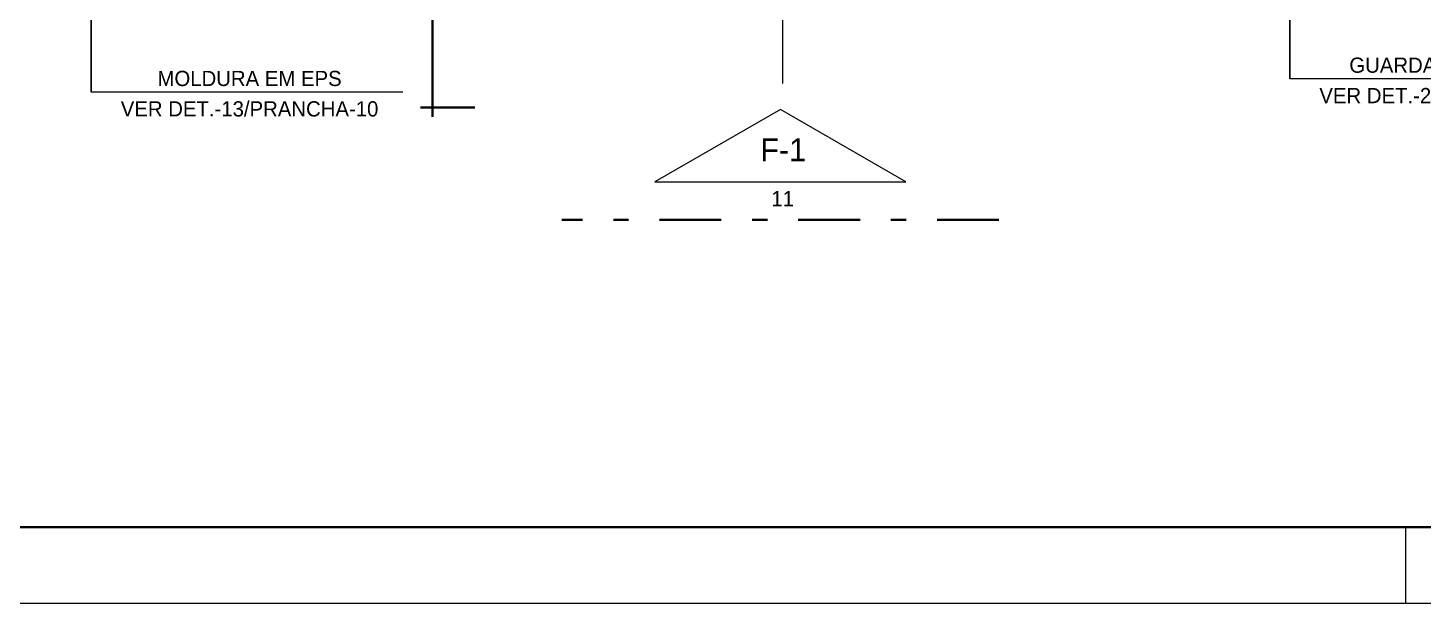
# Model space of a CAD drawing. Header units: metres. Extents: x 2.9 to 62.3, y 8 to 50.1.
# Drawn here: x 25.54 to 34.71, y 8.02 to 11.8 of the extents above; entities that cross this region are included whole.
import ezdxf
from ezdxf.enums import TextEntityAlignment as Align

# ---------------------------------------------------------------- set-up
doc = ezdxf.new("R2010")
doc.units = ezdxf.units.M
doc.header["$MEASUREMENT"] = 0
doc.linetypes.add('DGN Style 4', pattern=[1.626995, 0.812989, -0.406495, 0.001016, -0.406495])
doc.layers.get('Defpoints').update_dxf_attribs({"lineweight": 0})
for name, color, linetype, lineweight in [('Level 12', 7, 'Continuous', 0), ('Level 3', 7, 'Continuous', 0), ('Level 63', 7, 'Continuous', 0)]:
    doc.layers.add(name, color=color, linetype=linetype, lineweight=lineweight)
doc.styles.add('Style-INTL_ENGINEERING', font='INTL_ENGINEERING.shx')
doc.dimstyles.get("Standard").update_dxf_attribs({"dimtxt": 0.18, "dimasz": 0.18, "dimexe": 0.18, "dimexo": 0.0625, "dimgap": 0.09, "dimtad": 0, "dimtih": 1, "dimtoh": 1, "dimdec": 4, "dimzin": 1, "dimdsep": 46, "dimtxsty": 'Standard', "dimcen": 0, "dimadec": 0, "dimazin": 0, "dimtfac": 1, "dimtdec": 4, "dimtofl": 0, "dimtmove": 0, "dimatfit": 3, "dimfxl": 0, "dimtolj": 1, "dimtzin": 1, "dimarcsym": 0})

# ---------------------------------------------------------------- blocks, each defined once
blk = doc.blocks.new('TerminatorOpen')
at = {"color": 0, "linetype": 'ByBlock', "lineweight": -2}
for q in [(-1, 0.5), (-1, 0), (-1, -0.5)]:
    blk.add_line((0, 0), q, dxfattribs=at)
blk = doc.blocks.new('*U182')
at = {"layer": 'Level 3', "color": 2, "linetype": 'DGN Style 4', "lineweight": 40}
for p, q in [((-0.0445, -8.7847), (-0.0452, -6.7995)), ((0.2319, -8.7218), (-0.1242, -8.722))]:
    blk.add_line(p, q, dxfattribs=at)
blk = doc.blocks.new('*U186')
at = {"layer": 'Level 3', "color": 2, "linetype": 'DGN Style 4', "lineweight": 40}
blk.add_line((-0.729, -2.874), (-0.729, 2.873), dxfattribs=at)
at = {"layer": 'Level 3', "color": 2, "linetype": 'Continuous', "lineweight": 13, "flags": 128}
blk.add_lwpolyline([(-0.228, 1.65), (-0.228, -1.651), (0.726, -0.002)], close=True, dxfattribs=at)
at = {"layer": 'Level 3', "color": 2, "linetype": 'Continuous', "lineweight": 30, "style": 'Style-INTL_ENGINEERING'}
blk.add_text('F-1', height=0.3001, rotation=270.0007, dxfattribs=at).set_placement((0.194, -0.038), align=Align.MIDDLE_CENTER)
at = {"layer": 'Level 3', "color": 2, "linetype": 'Continuous', "lineweight": 13, "style": 'Style-INTL_ENGINEERING'}
blk.add_text('11', height=0.2, rotation=270.0007, dxfattribs=at).set_placement((-0.448, -0.03), align=Align.MIDDLE_CENTER)

msp = doc.modelspace()

# ---------------------------------------------------------------- linework, layer by layer
at = {"layer": 'Defpoints', "color": 3, "linetype": 'DGN Style 4', "lineweight": 0}
msp.add_line((30.4996, 27.5301), (30.4996, 11.4338), dxfattribs=at)
at = {"layer": 'Level 12', "color": 2, "linetype": 'Continuous', "lineweight": 13}
for p, q in [((35.8855, 11.465), (33.8375, 11.465)), ((28.0026, 11.3776), (25.9546, 11.3776))]:
    msp.add_line(p, q, dxfattribs=at)
at = {"layer": 'Level 63', "color": 131, "linetype": 'Continuous', "lineweight": 40}
msp.add_line((4.149, 8.5186), (61.8495, 8.5186), dxfattribs=at)
at = {"layer": 'Level 63', "color": 131, "linetype": 'Continuous', "lineweight": 0}
msp.add_line((34.599, 8.5181), (34.599, 8.0186), dxfattribs=at)
at = {"layer": 'Level 63', "color": 131, "linetype": 'Continuous', "lineweight": 0, "flags": 128}
msp.add_lwpolyline([(62.3495, 50.0686), (2.899, 50.0686), (2.899, 8.0186), (62.3495, 8.0186)], close=True, dxfattribs=at)
at = {"layer": 'Level 63', "color": 131, "linetype": 'Continuous', "lineweight": 13, "flags": 128}
msp.add_lwpolyline([(56.8496, 8.5179), (4.1495, 8.5179), (4.1495, 49.5691), (56.8496, 49.5691)], close=True, dxfattribs=at)

# ---------------------------------------------------------------- block references
at = {"layer": 'Level 3', "color": 2, "linetype": 'Continuous', "lineweight": 30}
msp.add_blockref('*U182', (28.2443, 19.9991), dxfattribs=at)
at = {"layer": 'Level 3', "color": 2, "linetype": 'Continuous', "lineweight": 13, "xscale": 0.4998882411011977, "yscale": 0.4998882411011977, "zscale": 0.4998882411011977, "rotation": 90}
msp.add_blockref('*U186', (30.4866, 10.9016), dxfattribs=at)

# ---------------------------------------------------------------- texts
at = {"layer": 'Level 12', "color": 2, "linetype": 'Continuous', "lineweight": 13, "char_height": 0.099999, "attachment_point": 5, "line_spacing_factor": 1.200006, "style": 'Style-INTL_ENGINEERING'}
for s, insert in [('GUARDA-CORPO-06\\PVER DET.-27/PRANCHA-17\\P', (34.8786, 11.4542)), ('MOLDURA EM EPS\\PVER DET.-13/PRANCHA-10\\P', (26.9957, 11.3669))]:
    msp.add_mtext(s, dxfattribs=dict(at, insert=insert))

# ---------------------------------------------------------------- leaders
at = {"layer": 'Level 12', "color": 2, "linetype": 'Continuous', "lineweight": 13}
for points in [[(33.8375, 12.9465), (33.8375, 11.465)], [(25.9546, 12.809), (25.9546, 11.3776)]]:
    msp.add_leader(points, dimstyle='Standard', override={"dimtxt": 0.0995, "dimasz": 0.0995, "dimgap": 0, "dimtad": 1, "dimtxsty": 'Style-INTL_ENGINEERING', "dimldrblk": 'TerminatorOpen'}, dxfattribs=at)

doc.saveas('drawing.dxf')
